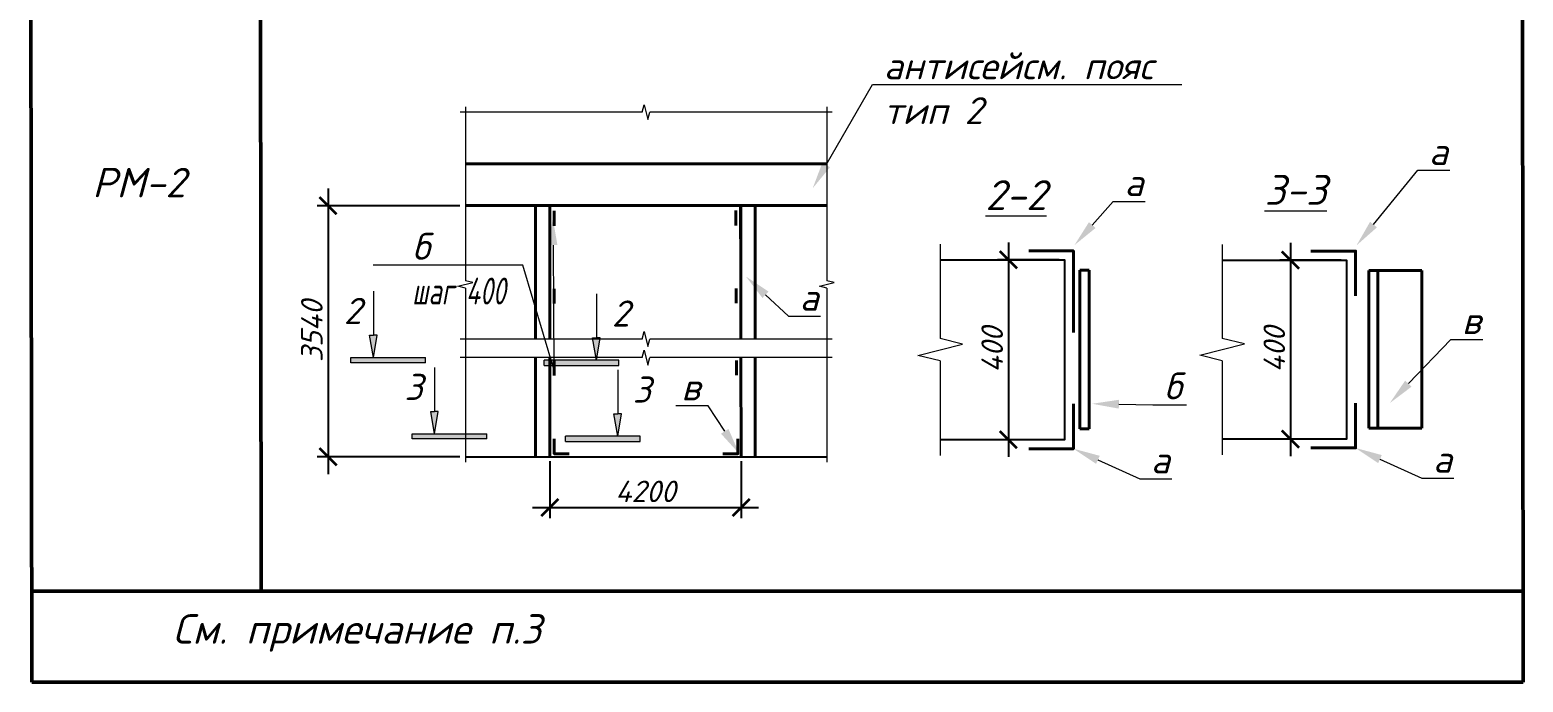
# Model space of a CAD drawing. Header units: millimetres. Extents: x -238377 to 196118, y -123284 to 30177.
# Drawn here: x -141410 to -128394, y -15217 to -9532 of the extents above; entities that cross this region are included whole.
import ezdxf
from ezdxf import colors
from ezdxf.entities.mleader import LeaderData, LeaderLine
from ezdxf.enums import TextEntityAlignment as Align
from ezdxf.math import Vec2, Vec3

# ---------------------------------------------------------------- set-up
doc = ezdxf.new("R2010")
doc.units = ezdxf.units.MM
doc.header["$MEASUREMENT"] = 0
doc.layers.get('0').update_dxf_attribs({"lineweight": 5})
for name, color, linetype, lineweight in [('#ME', 7, 'Continuous', 40), ('#Выноски', 150, 'Continuous', 15), ('#размеры', 7, 'Continuous', 5), ('#Рамка', 7, 'Continuous', 50)]:
    doc.layers.add(name, color=color, linetype=linetype, lineweight=lineweight)
doc.layers.add('#стены наруж', color=7, linetype='Continuous')
doc.layers.add('текст', color=7, linetype='Continuous')
doc.styles.add('STEP PR', font='isocpeui.ttf')
doc.dimstyles.new('SPDS', dxfattribs={"dimscale": 10, "dimtxt": 2.5, "dimasz": 2, "dimexe": 1.25, "dimexo": 0.625, "dimtad": 1, "dimdec": 0, "dimrnd": 0.001, "dimtxsty": 'STEP PR', "dimblk": 'ARCHTICK', "dimcen": 2.5, "dimdle": 2, "dimclrd": 256, "dimclre": 256, "dimclrt": 7, "dimadec": 0, "dimazin": 2, "dimtfac": 0.75, "dimtdec": 0, "dimtmove": 1, "dimatfit": 3, "dimfxl": 1, "dimtolj": 1, "dimarcsym": 1})

# ---------------------------------------------------------------- blocks, each defined once
blk = doc.blocks.new('*U449')
at = {"color": 0, "linetype": 'ByBlock', "lineweight": -2}
for p, q in [((30.54, 0), (30.86, 1.25)), ((30.86, 1.25), (31.48, -1.25)), ((30.54, 0), (0, 0)), ((31.48, -1.25), (31.79, 0)), ((62.34, 0), (31.79, 0))]:
    blk.add_line(p, q, dxfattribs=at)
blk = doc.blocks.new('*U460')
at = {"color": 0, "linetype": 'ByBlock', "lineweight": -2}
for p, q in [((29.14, 0), (29.45, 1.25)), ((29.45, 1.25), (30.07, -1.25)), ((29.14, 0), (0, 0)), ((30.07, -1.25), (30.39, 0)), ((59.52, 0), (30.39, 0))]:
    blk.add_line(p, q, dxfattribs=at)
blk = doc.blocks.new('*U250')
at = {"ltscale": 100}
h = blk.add_hatch(color=256, dxfattribs=at)
h.dxf.hatch_style = 1
h.paths.add_polyline_path([(-85, 1070), (-35, 1070), (15, 1070), (-35, 770)])
h = blk.add_hatch(color=256, dxfattribs=at)
h.dxf.hatch_style = 1
h.paths.add_polyline_path([(665, 700), (665, 770), (-335, 770), (-335, 700)])
at = {"linetype": 'Continuous', "ltscale": 100}
for p, q in [((-85, 1070), (-35, 1070)), ((-35, 770), (-85, 1070)), ((-35, 770), (15, 1070)), ((15, 1070), (-35, 1070)), ((-335, 700), (-335, 770)), ((-335, 770), (665, 770)), ((665, 700), (-335, 700))]:
    blk.add_line(p, q, dxfattribs=at)
at = {"linetype": 'Continuous', "ltscale": 100, "extrusion": (-1, -1e-16, 0), "elevation": 35}
blk.add_lwpolyline([(-1660, 0), (-1070, 0)], dxfattribs=at)
at = {"linetype": 'Continuous', "ltscale": 100}
blk.add_lwpolyline([(665, 700), (665, 770)], dxfattribs=at)
at = {"ltscale": 100, "style": 'STEP PR'}
blk.add_attdef('Nh', text='', height=350, dxfattribs=at).set_placement((-192, 1222), align=Align.RIGHT)
blk = doc.blocks.new('*U447')
at = {"ltscale": 100}
h = blk.add_hatch(color=256, dxfattribs=at)
h.dxf.hatch_style = 1
h.paths.add_polyline_path([(1415, 1070), (1365, 1070), (1315, 1070), (1365, 770)])
h = blk.add_hatch(color=256, dxfattribs=at)
h.dxf.hatch_style = 1
h.paths.add_polyline_path([(1665, 700), (1665, 770), (665, 770), (665, 700)])
at = {"linetype": 'Continuous', "ltscale": 100}
for p, q in [((1365, 770), (1315, 1070)), ((1315, 1070), (1365, 1070)), ((1415, 1070), (1365, 1070)), ((1365, 770), (1415, 1070)), ((1665, 770), (665, 770)), ((665, 700), (1665, 700)), ((1665, 700), (1665, 770))]:
    blk.add_line(p, q, dxfattribs=at)
at = {"linetype": 'Continuous', "ltscale": 100, "extrusion": (1, -1e-16, 0), "elevation": 1365}
blk.add_lwpolyline([(1660, 0), (1070, 0)], dxfattribs=at)
at = {"linetype": 'Continuous', "ltscale": 100}
blk.add_lwpolyline([(665, 700), (665, 770)], dxfattribs=at)
at = {"ltscale": 100, "style": 'STEP PR'}
blk.add_attdef('Nh', text='', height=350, dxfattribs=at).set_placement((1799, 1222), align=Align.RIGHT)
blk = doc.blocks.new('*U451')
at = {"color": 0, "linetype": 'ByBlock', "lineweight": -2}
for p, q in [((5.25, 0), (5.5625, 1.25)), ((5.5625, 1.25), (6.1875, -1.25)), ((5.25, 0), (0, 0)), ((6.1875, -1.25), (6.5, 0)), ((11.75, 0), (6.5, 0))]:
    blk.add_line(p, q, dxfattribs=at)
blk = doc.blocks.new('_ArchTick')
at = {"color": 0, "linetype": 'ByBlock', "const_width": 0.15}
blk.add_lwpolyline([(-0.5, -0.5), (0.5, 0.5)], dxfattribs=at)
blk = doc.blocks.new('*D605')
at = {"layer": '#размеры', "lineweight": -2, "transparency": 16777216}
for p, q in [((-136878, -13291), (-136878, -13789)), ((-135209, -13291), (-135209, -13789)), ((-137028, -13695), (-135059, -13695))]:
    blk.add_line(p, q, dxfattribs=at)
at = {"layer": 'Defpoints', "color": 0, "transparency": 16777216}
for p in [(-136878, -13244), (-135209, -13244), (-135209, -13695)]:
    blk.add_point(p, dxfattribs=at)
at = {"layer": '#размеры', "lineweight": -2, "transparency": 16777216, "xscale": 150, "yscale": 150, "zscale": 150, "rotation": 180}
blk.add_blockref('_ArchTick', (-136878, -13695), dxfattribs=at)
at = {"layer": '#размеры', "lineweight": -2, "transparency": 16777216, "xscale": 150, "yscale": 150, "zscale": 150}
blk.add_blockref('_ArchTick', (-135209, -13695), dxfattribs=at)
at = {"layer": '#размеры', "color": 7, "transparency": 16777216, "insert": (-136044, -13554), "char_height": 187.5, "attachment_point": 5, "style": 'STEP PR'}
blk.add_mtext('\\A1;4200', dxfattribs=at)
blk = doc.blocks.new('*D752')
at = {"layer": '#размеры', "lineweight": -2, "transparency": 16777216}
for p, q in [((-130422, -11388), (-130422, -13248)), ((-129980, -11538), (-130516, -11538)), ((-129980, -13098), (-130516, -13098))]:
    blk.add_line(p, q, dxfattribs=at)
at = {"layer": 'Defpoints', "color": 0, "transparency": 16777216}
for p in [(-129933, -11538), (-130422, -13098), (-129933, -13098)]:
    blk.add_point(p, dxfattribs=at)
at = {"layer": '#размеры', "lineweight": -2, "transparency": 16777216, "xscale": 150, "yscale": 150, "zscale": 150}
for p, rotation in [((-130422, -11538), 90), ((-130422, -13098), 270)]:
    blk.add_blockref('_ArchTick', p, dxfattribs=dict(at, rotation=rotation))
at = {"layer": '#размеры', "color": 7, "transparency": 16777216, "insert": (-130563, -12318), "char_height": 187.5, "attachment_point": 5, "rotation": 90, "style": 'STEP PR'}
blk.add_mtext('\\A1;400', dxfattribs=at)
blk = doc.blocks.new('*D753')
at = {"layer": '#размеры', "lineweight": -2, "transparency": 16777216}
for p, q in [((-138811, -10914), (-138811, -13403)), ((-137661, -11064), (-138905, -11064)), ((-137661, -13253), (-138905, -13253))]:
    blk.add_line(p, q, dxfattribs=at)
at = {"layer": 'Defpoints', "color": 0, "transparency": 16777216}
for p in [(-137614, -11064), (-138811, -13253), (-137614, -13253)]:
    blk.add_point(p, dxfattribs=at)
at = {"layer": '#размеры', "lineweight": -2, "transparency": 16777216, "xscale": 150, "yscale": 150, "zscale": 150}
for p, rotation in [((-138811, -11064), 90), ((-138811, -13253), 270)]:
    blk.add_blockref('_ArchTick', p, dxfattribs=dict(at, rotation=rotation))
at = {"layer": '#размеры', "color": 7, "transparency": 16777216, "insert": (-138952, -12158), "char_height": 187.5, "attachment_point": 5, "rotation": 90, "style": 'STEP PR'}
blk.add_mtext('\\A1;3540', dxfattribs=at)
blk = doc.blocks.new('*U448')
at = {"color": 0, "linetype": 'ByBlock', "lineweight": -2}
for p, q in [((5.278, 0), (5.59, 1.25)), ((5.59, 1.25), (6.215, -1.25)), ((5.278, 0), (0, 0)), ((6.215, -1.25), (6.528, 0)), ((11.805, 0), (6.528, 0))]:
    blk.add_line(p, q, dxfattribs=at)
blk = doc.blocks.new('*D754')
at = {"layer": '#размеры', "lineweight": -2, "transparency": 16777216}
for p, q in [((-132881, -11386), (-132881, -13254)), ((-132438, -11536), (-132975, -11536)), ((-132438, -13104), (-132975, -13104))]:
    blk.add_line(p, q, dxfattribs=at)
at = {"layer": 'Defpoints', "color": 0, "transparency": 16777216}
for p in [(-132391, -11536), (-132881, -13104), (-132391, -13104)]:
    blk.add_point(p, dxfattribs=at)
at = {"layer": '#размеры', "lineweight": -2, "transparency": 16777216, "xscale": 150, "yscale": 150, "zscale": 150}
for p, rotation in [((-132881, -11536), 90), ((-132881, -13104), 270)]:
    blk.add_blockref('_ArchTick', p, dxfattribs=dict(at, rotation=rotation))
at = {"layer": '#размеры', "color": 7, "transparency": 16777216, "insert": (-133022, -12320), "char_height": 187.5, "attachment_point": 5, "rotation": 90, "style": 'STEP PR'}
blk.add_mtext('\\A1;400', dxfattribs=at)

msp = doc.modelspace()

# ---------------------------------------------------------------- linework, layer by layer
at = {"layer": '#ME'}
for points in [[(-137614, -10699.8), (-134463.4, -10699.8)], [(-137614, -11063.8), (-134463.4, -11063.8)], [(-137001.9, -11063.8), (-137001.9, -12226.6)], [(-136877.8, -11063.8), (-136877.8, -12226.6)], [(-136838.8, -11239), (-136838.8, -11109)], [(-135256.1, -11235.9), (-135256.6, -11105.9)], [(-135213.3, -11063.8), (-135213.3, -12226.6)], [(-135089.1, -11063.8), (-135089.1, -12226.6)], [(-132703.5, -11457.7), (-132313.5, -11457.7), (-132313.5, -12168.9)], [(-130244.8, -11459.9), (-129854.8, -11459.9), (-129854.8, -11849.9)], [(-132257.8, -11625.9), (-132257.8, -13009.3)], [(-132257.8, -11625.9), (-132177.8, -11625.9)], [(-132177.8, -11625.9), (-132177.8, -13009.3)], [(-129739.9, -11628.1), (-129739.9, -13002.9)], [(-129739.9, -11628.1), (-129278.3, -11628.1)], [(-129659.9, -11628.1), (-129659.9, -13002.9)], [(-129278.3, -11628.1), (-129278.3, -13002.9)], [(-136838.8, -11917.8), (-136838.8, -11787.8)], [(-135253.5, -11914.7), (-135254, -11784.7)], [(-137001.9, -12388.5), (-137001.9, -13252.9)], [(-136877.8, -12388.5), (-136877.8, -13252.9)], [(-136838.8, -12545.5), (-136838.8, -12415.5)], [(-135251.1, -12542.4), (-135251.6, -12412.4)], [(-135212.7, -12388.5), (-135209.3, -13252.9)], [(-135089.1, -12388.5), (-135089.1, -13252.9)], [(-132703.5, -13182.3), (-132313.5, -13182.3), (-132313.5, -12792.3)], [(-130244.8, -13175.9), (-129854.8, -13175.9), (-129854.8, -12785.9)], [(-132257.8, -13009.3), (-132177.8, -13009.3)], [(-129739.9, -13002.9), (-129278.3, -13002.9)], [(-136838.8, -13096.9), (-136838.8, -13226.9), (-136708.8, -13226.9)], [(-135238.6, -13096.9), (-135238.6, -13226.9), (-135368.6, -13226.9)]]:
    msp.add_lwpolyline(points, dxfattribs=at)
at = {"layer": '#Рамка', "linetype": 'Continuous', "ltscale": 100}
for p, q in [((-141409.9, -864.8), (-141393.9, -15216.7)), ((-139409.9, -864.8), (-139394.8, -14423.3)), ((-128409.9, -864.8), (-128393.9, -15216.7)), ((-141393.9, -14423.3), (-128393.9, -14423.3)), ((-141393.9, -15216.7), (-128393.9, -15216.7))]:
    msp.add_line(p, q, dxfattribs=at)
at = {"layer": '#стены наруж'}
for points in [[(-136877.8, -12226.6), (-136877.8, -11063.8), (-137614, -11063.8)], [(-135213.3, -12226.6), (-135217.8, -11063.8), (-134463.4, -11063.8)], [(-133475.7, -11535.7), (-132391.5, -11535.7), (-132391.5, -13104.3), (-133475.7, -13104.3)], [(-131017.1, -11537.9), (-129932.8, -11537.9), (-129932.8, -13097.9), (-131017.1, -13097.9)], [(-136877.8, -13252.9), (-136877.8, -12388.5)], [(-135209.3, -13252.9), (-135212.7, -12388.5)], [(-137614, -13252.9), (-134463.4, -13252.9)]]:
    msp.add_lwpolyline(points, dxfattribs=at)
at = {"color": 210}
msp.add_lwpolyline([(-136877.8, -13252.9), (-135209.3, -13252.9)], dxfattribs=at)

# ---------------------------------------------------------------- block references
at = {"rotation": 90}
for name, p, xscale, yscale, zscale in [('*U460', (-137614, -13298.4), 52, 52, 52), ('*U460', (-134463.4, -13298.4), 52, 52, 52), ('*U448', (-133475.7, -13240.8), 156, 156, 156), ('*U451', (-131017.1, -13234.4), 156, 156, 156)]:
    msp.add_blockref(name, p, dxfattribs=dict(at, xscale=xscale, yscale=yscale, zscale=zscale))
at = {"xscale": 52, "yscale": 52, "zscale": 52}
for p in [(-137659.5, -10248.7), (-137659.5, -12226.6), (-137659.5, -12388.5)]:
    msp.add_blockref('*U449', p, dxfattribs=at)
at = {"xscale": 0.65, "yscale": 0.65, "zscale": 0.65}
for p, values in [((-138393.2, -12889), {'Nh': '2'}), ((-137860, -13552.1), {'Nh': '3'})]:
    msp.add_blockref('*U250', p, dxfattribs=at).add_auto_attribs(values)
ref = msp.add_blockref('*U447', (-137359.5, -12911.8), dxfattribs=dict(xscale=0.65, yscale=0.65, zscale=0.65))
ref.add_attrib('Nh', '2', dxfattribs={"ltscale": 100, "height": 227.5, "style": 'STEP PR'}).set_placement((-136181.9, -12117.6), align=Align.RIGHT)
ref = msp.add_blockref('*U447', (-137173.3, -13574.8), dxfattribs=dict(xscale=0.65, yscale=0.65, zscale=0.65))
ref.add_attrib('Nh', '3', dxfattribs={"ltscale": 100, "height": 227.5, "style": 'STEP PR'}).set_placement((-135995.9, -12780.7), align=Align.RIGHT)

# ---------------------------------------------------------------- texts
at = {"layer": '#размеры', "color": 7, "char_height": 260, "width": 596.527, "attachment_point": 5, "style": 'STEP PR'}
for s, insert in [('\\A1;{\\L3-3}', (-130376, -10926.5)), ('\\A1;{\\L2-2}', (-132814.1, -10971.9))]:
    msp.add_mtext(s, dxfattribs=dict(at, insert=insert))
at = {"layer": 'текст', "ltscale": 100, "char_height": 256.564, "attachment_point": 1, "style": 'STEP PR'}
for s, width, heights, insert in [('\\pi985.22;\\P\\pi556.16;РМ-2', 1970.449, [2370.7], (-141422.8, -10306.8)), ('См. примечание п.3', 11334.191, [1852], (-140164.6, -14624.7))]:
    msp.add_mtext_dynamic_manual_height_columns(s, width=width, gutter_width=1250, heights=heights, dxfattribs=dict(at, insert=insert))

# ---------------------------------------------------------------- dimensions: what is measured, and where the dimension line sits
at = {"layer": '#размеры'}
for base, p1, p2, text, picture, middle in [((-138811, -13252.9), (-137614, -11063.8), (-137614, -13252.9), '3540', '*D753', (-138951.6, -12158.3)), ((-132881.1, -13104.3), (-132391.5, -11535.7), (-132391.5, -13104.3), '400', '*D754', (-133021.7, -12320)), ((-130422.4, -13097.9), (-129932.8, -11537.9), (-129932.8, -13097.9), '400', '*D752', (-130563.1, -12317.9))]:
    dim = msp.add_linear_dim(base=base, p1=p1, p2=p2, angle=90, text=text, dimstyle='SPDS', override={"dimscale": 75, "dimtxsty": 'STEP PR'}, dxfattribs=at)
    dim.commit()
    dim.dimension.update_dxf_attribs({"geometry": picture, "text_midpoint": middle})
dim = msp.add_linear_dim(base=(-135209.3, -13695.1), p1=(-136877.8, -13244.1), p2=(-135209.3, -13244.1), text='4200', dimstyle='SPDS', override={"dimscale": 75, "dimtxsty": 'STEP PR'}, dxfattribs=at)
dim.commit()
dim.dimension.update_dxf_attribs({"geometry": '*D605', "text_midpoint": (-136043.5, -13554.4)})

# ---------------------------------------------------------------- leaders
at = {"layer": '#Выноски'}
ml = msp.add_multileader_mtext('Standard', dxfattribs=at)
ml.set_content('\\A1;антисейсм. пояс\\Pтип 2', color=256, style='STEP PR')
ml.set_leader_properties(color=256, linetype='ByLayer', lineweight=-1)
ml.build(insert=Vec2(0, 0))
ml.multileader.update_dxf_attribs({"text_left_attachment_type": 6, "text_right_attachment_type": 6, "dogleg_length": 0, "arrow_head_size": 234, "scale": 0.75})
ctx = ml.context
ctx.base_point, ctx.scale, ctx.char_height, ctx.arrow_head_size, ctx.landing_gap_size, ctx.plane_origin = Vec3(-134063.9, -10009.2), 0.75, 234, 234, 97.5, Vec3(-124666.1, -31481.9)
ctx.left_attachment, ctx.right_attachment = 6, 6
notes = []
notes.append((ctx, [(0, (1, 1, 0), (-134063.9, -10009.2), (1, 0), 0, [(0, [(-134586.2, -10912)], 0, [])])]))
ctx.mtext.insert, ctx.mtext.rotation, ctx.mtext.flow_direction = Vec3(-133966.4, -9728.4), 6.2831853, 5
ml = msp.add_multileader_mtext('Standard', dxfattribs=at)
ml.set_content('\\A1;a', color=256, style='STEP PR')
ml.set_leader_properties(color=256, linetype='ByLayer', lineweight=-1)
ml.build(insert=Vec2(0, 0))
ml.multileader.update_dxf_attribs({"text_left_attachment_type": 6, "text_right_attachment_type": 6, "dogleg_length": 0, "arrow_head_size": 234, "scale": 0.75})
ctx = ml.context
ctx.base_point, ctx.scale, ctx.char_height, ctx.arrow_head_size, ctx.landing_gap_size, ctx.plane_origin = Vec3(-129312.6, -10756), 0.75, 234, 234, 97.5, Vec3(-119925.9, -32032)
ctx.left_attachment, ctx.right_attachment = 6, 6
notes.append((ctx, [(0, (1, 1, 0), (-129312.6, -10756), (1, 0), 0, [(0, [(-129846, -11410.3)], 0, [])])]))
ctx.mtext.insert, ctx.mtext.rotation, ctx.mtext.flow_direction = Vec3(-129215.1, -10475.2), 6.2831853, 5
ml = msp.add_multileader_mtext('Standard', dxfattribs=at)
ml.set_content('\\A1;a', color=256, style='STEP PR')
ml.set_leader_properties(color=256, linetype='ByLayer', lineweight=-1)
ml.build(insert=Vec2(0, 0))
ml.multileader.update_dxf_attribs({"text_left_attachment_type": 6, "text_right_attachment_type": 6, "dogleg_length": 0, "arrow_head_size": 234, "scale": 0.75})
ctx = ml.context
ctx.base_point, ctx.scale, ctx.char_height, ctx.arrow_head_size, ctx.landing_gap_size, ctx.plane_origin = Vec3(-131966.3, -11026.5), 0.75, 234, 234, 97.5, Vec3(-122384.6, -32351)
ctx.left_attachment, ctx.right_attachment = 6, 6
notes.append((ctx, [(0, (1, 1, 0), (-131966.3, -11026.5), (1, 0), 0, [(0, [(-132304.7, -11408.1)], 0, [])])]))
ctx.mtext.insert, ctx.mtext.rotation, ctx.mtext.flow_direction = Vec3(-131868.8, -10745.7), 6.2831853, 5
ml = msp.add_multileader_mtext('Standard', dxfattribs=at)
ml.set_content('\\A1;б\\P{\\W0.7;шаг 400}', color=256, style='STEP PR')
ml.set_leader_properties(color=256, linetype='ByLayer', lineweight=-1)
ml.build(insert=Vec2(0, 0))
ml.multileader.update_dxf_attribs({"text_left_attachment_type": 6, "text_right_attachment_type": 6, "dogleg_length": 0, "arrow_head_size": 234, "scale": 0.75})
ctx = ml.context
ctx.base_point, ctx.scale, ctx.char_height, ctx.arrow_head_size, ctx.landing_gap_size, ctx.plane_origin = Vec3(-138175.1, -11582.1), 0.75, 234, 234, 97.5, Vec3(-130258.2, -32385.5)
ctx.left_attachment, ctx.right_attachment = 6, 6
notes.append((ctx, [(1, (1, 1, 0), (-137111.8, -11582.1), (-1, 0), 0, [(1, [(-136851.8, -11174), (-136841.4, -12489.2)], 0, [])])]))
ctx.mtext.insert, ctx.mtext.rotation, ctx.mtext.width, ctx.mtext.flow_direction = Vec3(-138077.6, -11301.3), 6.2831853, 1624.422, 5
ml = msp.add_multileader_mtext('Standard', dxfattribs=at)
ml.set_content('\\A1;a', color=256, style='STEP PR')
ml.set_leader_properties(color=256, linetype='ByLayer', lineweight=-1)
ml.build(insert=Vec2(0, 0))
ml.multileader.update_dxf_attribs({"text_left_attachment_type": 6, "text_right_attachment_type": 6, "dogleg_length": 0, "arrow_head_size": 234, "scale": 0.75})
ctx = ml.context
ctx.base_point, ctx.scale, ctx.char_height, ctx.arrow_head_size, ctx.landing_gap_size, ctx.plane_origin = Vec3(-134797.7, -12027.3), 0.75, 234, 234, 97.5, Vec3(-125846.8, -32720.7)
ctx.left_attachment, ctx.right_attachment = 6, 6
notes.append((ctx, [(0, (1, 1, 0), (-134797.7, -12027.3), (1, 0), 0, [(0, [(-135169.1, -11680.5)], 0, [])])]))
ctx.mtext.insert, ctx.mtext.rotation, ctx.mtext.flow_direction = Vec3(-134700.2, -11746.5), 6.2831853, 5
ml = msp.add_multileader_mtext('Standard', dxfattribs=at)
ml.set_content('\\A1;в', color=256, style='STEP PR')
ml.set_leader_properties(color=256, linetype='ByLayer', lineweight=-1)
ml.build(insert=Vec2(0, 0))
ml.multileader.update_dxf_attribs({"text_left_attachment_type": 6, "text_right_attachment_type": 6, "dogleg_length": 0, "arrow_head_size": 234, "scale": 0.75})
ctx = ml.context
ctx.base_point, ctx.scale, ctx.char_height, ctx.arrow_head_size, ctx.landing_gap_size, ctx.plane_origin = Vec3(-129025.2, -12229.3), 0.75, 234, 234, 97.5, Vec3(-119471.3, -33406)
ctx.left_attachment, ctx.right_attachment = 6, 6
notes.append((ctx, [(0, (1, 1, 0), (-129025.2, -12229.3), (1, 0), 0, [(0, [(-129555.9, -12784.3)], 0, [])])]))
ctx.mtext.insert, ctx.mtext.rotation, ctx.mtext.flow_direction = Vec3(-128927.7, -11948.5), 6.2831853, 5
ml = msp.add_multileader_mtext('Standard', dxfattribs=at)
ml.set_content('\\A1;в', color=256, style='STEP PR')
ml.set_leader_properties(color=256, linetype='ByLayer', lineweight=-1)
ml.build(insert=Vec2(0, 0))
ml.multileader.update_dxf_attribs({"text_left_attachment_type": 6, "text_right_attachment_type": 6, "dogleg_length": 0, "arrow_head_size": 234, "scale": 0.75})
ctx = ml.context
ctx.base_point, ctx.scale, ctx.char_height, ctx.arrow_head_size, ctx.landing_gap_size, ctx.plane_origin = Vec3(-135829.4, -12808.4), 0.75, 234, 234, 97.5, Vec3(-125841.1, -33587.9)
ctx.left_attachment, ctx.right_attachment = 6, 6
notes.append((ctx, [(1, (1, 1, 0), (-135497.7, -12808.4), (-1, 0), 0, [(0, [(-135225.6, -13226.9)], 0, [])])]))
ctx.mtext.insert, ctx.mtext.rotation, ctx.mtext.flow_direction = Vec3(-135731.9, -12527.6), 6.2831853, 5
ml = msp.add_multileader_mtext('Standard', dxfattribs=at)
ml.set_content('\\A1;б', color=256, style='STEP PR')
ml.set_leader_properties(color=256, linetype='ByLayer', lineweight=-1)
ml.build(insert=Vec2(0, 0))
ml.multileader.update_dxf_attribs({"text_left_attachment_type": 6, "text_right_attachment_type": 6, "dogleg_length": 0, "arrow_head_size": 234, "scale": 0.75})
ctx = ml.context
ctx.base_point, ctx.scale, ctx.char_height, ctx.arrow_head_size, ctx.landing_gap_size, ctx.plane_origin = Vec3(-131620.8, -12798.9), 0.75, 234, 234, 97.5, Vec3(-122066.9, -33725)
ctx.left_attachment, ctx.right_attachment = 6, 6
notes.append((ctx, [(0, (1, 1, 0), (-131620.8, -12798.9), (1, 0), 0, [(0, [(-132151.5, -12790.7)], 0, [])])]))
ctx.mtext.insert, ctx.mtext.rotation, ctx.mtext.flow_direction = Vec3(-131523.3, -12518.1), 6.2831853, 5
ml = msp.add_multileader_mtext('Standard', dxfattribs=at)
ml.set_content('\\A1;a', color=256, style='STEP PR')
ml.set_leader_properties(color=256, linetype='ByLayer', lineweight=-1)
ml.build(insert=Vec2(0, 0))
ml.multileader.update_dxf_attribs({"text_left_attachment_type": 6, "text_right_attachment_type": 6, "dogleg_length": 0, "arrow_head_size": 234, "scale": 0.75})
ctx = ml.context
ctx.base_point, ctx.scale, ctx.char_height, ctx.arrow_head_size, ctx.landing_gap_size, ctx.plane_origin = Vec3(-131735.9, -13444.6), 0.75, 234, 234, 97.5, Vec3(-122566.4, -34750.4)
ctx.left_attachment, ctx.right_attachment = 6, 6
notes.append((ctx, [(0, (1, 1, 0), (-131735.9, -13444.6), (1, 0), 0, [(0, [(-132313.5, -13182.3)], 0, [])])]))
ctx.mtext.insert, ctx.mtext.rotation, ctx.mtext.flow_direction = Vec3(-131638.4, -13163.8), 6.2831853, 5
ml = msp.add_multileader_mtext('Standard', dxfattribs=at)
ml.set_content('\\A1;a', color=256, style='STEP PR')
ml.set_leader_properties(color=256, linetype='ByLayer', lineweight=-1)
ml.build(insert=Vec2(0, 0))
ml.multileader.update_dxf_attribs({"text_left_attachment_type": 6, "text_right_attachment_type": 6, "dogleg_length": 0, "arrow_head_size": 234, "scale": 0.75})
ctx = ml.context
ctx.base_point, ctx.scale, ctx.char_height, ctx.arrow_head_size, ctx.landing_gap_size, ctx.plane_origin = Vec3(-129277.2, -13438.1), 0.75, 234, 234, 97.5, Vec3(-120107.7, -34431.4)
ctx.left_attachment, ctx.right_attachment = 6, 6
notes.append((ctx, [(0, (1, 1, 0), (-129277.2, -13438.1), (1, 0), 0, [(0, [(-129854.8, -13175.9)], 0, [])])]))
ctx.mtext.insert, ctx.mtext.rotation, ctx.mtext.flow_direction = Vec3(-129179.7, -13157.3), 6.2831853, 5
for ctx, leaders in notes:
    for number, flags, end, landing, length, lines in leaders:
        leader = LeaderData()
        leader.index, (leader.has_last_leader_line, leader.has_dogleg_vector, leader.attachment_direction) = number, flags
        leader.last_leader_point, leader.dogleg_vector, leader.dogleg_length = Vec3(end), Vec3(landing), length
        for number, points, colour, breaks in lines:
            line = LeaderLine()
            line.index, line.vertices, line.color, line.breaks = number, Vec3.list(points), colors.encode_raw_color(colour), breaks
            leader.lines.append(line)
        ctx.leaders.append(leader)

doc.saveas('drawing.dxf')
